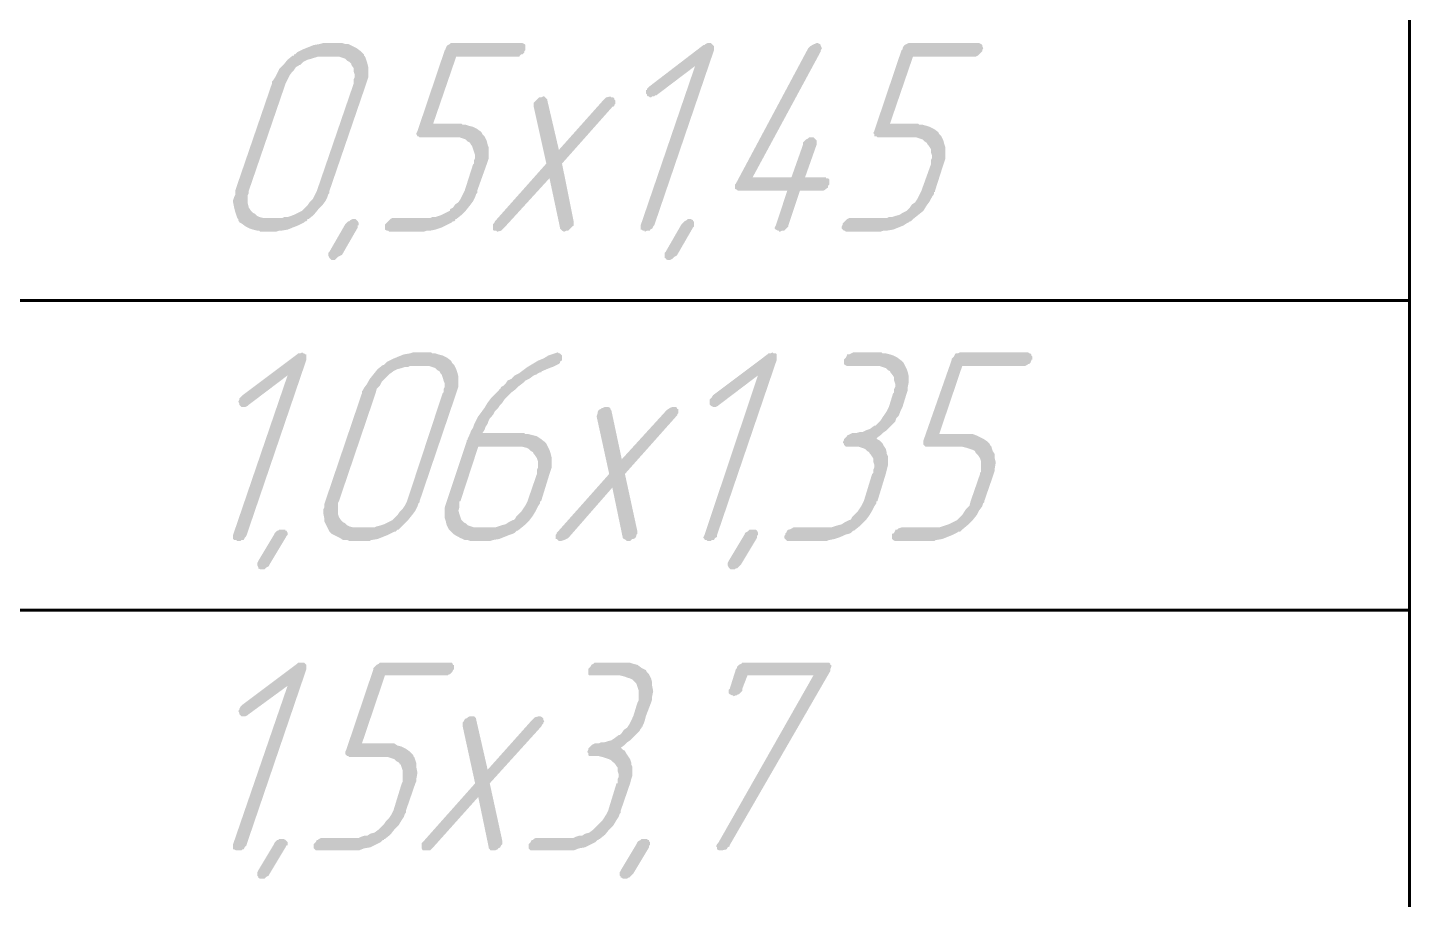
# Model space of a CAD drawing. Extents: x 346 to 4955, y 45 to 639.
# Drawn here: x 1548.9 to 1582.28, y 157.03 to 178.07 of the extents above; entities that cross this region are included whole.
import ezdxf

# ---------------------------------------------------------------- set-up
doc = ezdxf.new("R2010")
doc.units = 0
doc.header["$MEASUREMENT"] = 0
doc.layers.add('PDF _Геометрия', color=7, linetype='CONTINUOUS')
doc.layers.add('PDF _Сплошная заливка', color=7, linetype='CONTINUOUS')

msp = doc.modelspace()

# ---------------------------------------------------------------- hatches: boundary and pattern name
at = {"layer": 'PDF _Сплошная заливка', "transparency": 33554559}
h = msp.add_hatch(color=256, dxfattribs=at)
h.paths.add_polyline_path([(1556.32, 177.37), (1555.965, 177.37), (1555.915, 177.37), (1555.839, 177.345), (1555.763, 177.32), (1555.661, 177.294), (1555.56, 177.244), (1555.484, 177.168), (1555.459, 177.168), (1555.434, 177.142), (1555.383, 177.117), (1555.332, 177.041), (1555.282, 176.991), (1555.231, 176.915), (1555.181, 176.813), (1555.13, 176.712), (1554.244, 174.13), (1554.244, 174.105), (1554.244, 174.079), (1554.219, 174.029), (1554.219, 173.953), (1554.219, 173.902), (1554.219, 173.826), (1554.244, 173.725), (1554.295, 173.649), (1554.295, 173.649), (1554.32, 173.624), (1554.345, 173.598), (1554.396, 173.573), (1554.447, 173.522), (1554.497, 173.497), (1554.599, 173.472), (1554.674, 173.472), (1555.054, 173.472), (1555.105, 173.497), (1555.181, 173.497), (1555.257, 173.522), (1555.332, 173.548), (1555.434, 173.598), (1555.535, 173.649), (1555.535, 173.649), (1555.56, 173.674), (1555.611, 173.725), (1555.661, 173.775), (1555.712, 173.851), (1555.788, 173.927), (1555.839, 174.029), (1555.889, 174.13), (1556.775, 176.712), (1556.775, 176.737), (1556.775, 176.763), (1556.775, 176.813), (1556.8, 176.864), (1556.8, 176.94), (1556.775, 177.016), (1556.775, 177.092), (1556.724, 177.168), (1556.724, 177.193), (1556.699, 177.218), (1556.674, 177.244), (1556.623, 177.269), (1556.573, 177.32), (1556.497, 177.345), (1556.421, 177.37)], flags=0)
h.paths.add_polyline_path([(1556.497, 177.699), (1556.573, 177.674), (1556.648, 177.674), (1556.75, 177.623), (1556.851, 177.573), (1556.952, 177.497), (1556.977, 177.472), (1557.028, 177.421), (1557.028, 177.396), (1557.053, 177.37), (1557.079, 177.294), (1557.104, 177.218), (1557.129, 177.117), (1557.129, 176.991), (1557.129, 176.864), (1557.104, 176.788), (1557.079, 176.712), (1556.193, 174.13), (1556.193, 174.105), (1556.193, 174.105), (1556.193, 174.079), (1556.168, 174.054), (1556.142, 173.978), (1556.092, 173.877), (1556.016, 173.775), (1555.915, 173.674), (1555.813, 173.548), (1555.687, 173.446), (1555.661, 173.446), (1555.661, 173.421), (1555.636, 173.396), (1555.611, 173.396), (1555.586, 173.37), (1555.535, 173.345), (1555.434, 173.294), (1555.307, 173.244), (1555.181, 173.193), (1555.029, 173.168), (1554.978, 173.168), (1554.902, 173.143), (1554.523, 173.143), (1554.497, 173.168), (1554.447, 173.168), (1554.345, 173.193), (1554.27, 173.218), (1554.168, 173.269), (1554.067, 173.345), (1554.017, 173.37), (1553.991, 173.421), (1553.991, 173.446), (1553.991, 173.446), (1553.966, 173.472), (1553.941, 173.548), (1553.915, 173.624), (1553.89, 173.725), (1553.865, 173.851), (1553.865, 173.902), (1553.89, 173.978), (1553.915, 174.029), (1553.915, 174.13), (1554.801, 176.712), (1554.801, 176.737), (1554.801, 176.737), (1554.801, 176.763), (1554.826, 176.788), (1554.877, 176.864), (1554.928, 176.965), (1554.978, 177.067), (1555.079, 177.168), (1555.181, 177.294), (1555.307, 177.396), (1555.332, 177.396), (1555.332, 177.421), (1555.358, 177.421), (1555.383, 177.446), (1555.408, 177.472), (1555.459, 177.497), (1555.56, 177.548), (1555.687, 177.598), (1555.813, 177.649), (1555.965, 177.674), (1556.041, 177.699), (1556.471, 177.699)], flags=0)
for points in [[(1560.85, 177.699), (1560.9, 177.674), (1560.925, 177.649), (1560.925, 177.649), (1560.925, 177.623), (1560.925, 177.573), (1560.925, 177.522), (1560.925, 177.522), (1560.9, 177.497), (1560.9, 177.472), (1560.85, 177.421), (1560.824, 177.421), (1560.799, 177.396), (1560.774, 177.37), (1560.723, 177.37), (1559.255, 177.37), (1558.698, 175.75), (1559.382, 175.75), (1559.407, 175.725), (1559.483, 175.725), (1559.559, 175.699), (1559.66, 175.674), (1559.761, 175.623), (1559.863, 175.548), (1559.888, 175.497), (1559.938, 175.446), (1559.938, 175.446), (1559.964, 175.396), (1559.989, 175.345), (1560.014, 175.244), (1560.04, 175.168), (1560.04, 175.041), (1560.04, 174.915), (1560.014, 174.839), (1559.989, 174.763), (1559.761, 174.13), (1559.761, 174.105), (1559.761, 174.105), (1559.761, 174.079), (1559.736, 174.054), (1559.711, 173.978), (1559.66, 173.877), (1559.584, 173.775), (1559.483, 173.649), (1559.382, 173.548), (1559.255, 173.446), (1559.23, 173.446), (1559.23, 173.421), (1559.205, 173.396), (1559.179, 173.396), (1559.154, 173.37), (1559.103, 173.345), (1559.002, 173.294), (1558.901, 173.244), (1558.749, 173.193), (1558.623, 173.168), (1558.547, 173.168), (1558.471, 173.143), (1557.635, 173.143), (1557.61, 173.168), (1557.585, 173.168), (1557.534, 173.193), (1557.534, 173.193), (1557.534, 173.218), (1557.534, 173.269), (1557.534, 173.32), (1557.534, 173.32), (1557.56, 173.345), (1557.585, 173.37), (1557.61, 173.396), (1557.635, 173.421), (1557.661, 173.446), (1557.711, 173.472), (1557.762, 173.472), (1558.623, 173.472), (1558.673, 173.497), (1558.749, 173.497), (1558.825, 173.522), (1558.901, 173.548), (1559.002, 173.598), (1559.103, 173.649), (1559.103, 173.674), (1559.129, 173.699), (1559.179, 173.725), (1559.23, 173.801), (1559.306, 173.851), (1559.356, 173.927), (1559.407, 174.029), (1559.458, 174.13), (1559.66, 174.763), (1559.685, 174.788), (1559.685, 174.813), (1559.685, 174.864), (1559.711, 174.915), (1559.711, 174.991), (1559.685, 175.067), (1559.66, 175.142), (1559.635, 175.218), (1559.635, 175.218), (1559.61, 175.244), (1559.584, 175.294), (1559.534, 175.32), (1559.483, 175.37), (1559.407, 175.396), (1559.331, 175.421), (1559.23, 175.421), (1558.395, 175.421), (1558.369, 175.421), (1558.344, 175.446), (1558.319, 175.446), (1558.294, 175.497), (1558.294, 175.522), (1558.319, 175.573), (1558.977, 177.522), (1558.977, 177.522), (1559.002, 177.548), (1559.002, 177.573), (1559.027, 177.623), (1559.053, 177.649), (1559.103, 177.674), (1559.129, 177.699), (1559.205, 177.699), (1560.824, 177.699)], [(1565.405, 177.699), (1565.43, 177.674), (1565.456, 177.649), (1565.456, 177.649), (1565.481, 177.623), (1565.481, 177.573), (1565.481, 177.522), (1564.038, 173.294), (1564.038, 173.294), (1564.013, 173.269), (1563.988, 173.218), (1563.937, 173.193), (1563.937, 173.168), (1563.912, 173.168), (1563.861, 173.168), (1563.811, 173.143), (1563.811, 173.143), (1563.811, 173.168), (1563.76, 173.168), (1563.735, 173.193), (1563.709, 173.193), (1563.709, 173.218), (1563.709, 173.244), (1563.709, 173.294), (1565.025, 177.142), (1564.089, 176.434), (1564.064, 176.434), (1564.038, 176.408), (1563.988, 176.408), (1563.962, 176.383), (1563.937, 176.383), (1563.912, 176.408), (1563.887, 176.408), (1563.861, 176.434), (1563.861, 176.459), (1563.836, 176.484), (1563.836, 176.51), (1563.836, 176.56), (1563.861, 176.56), (1563.861, 176.586), (1563.887, 176.611), (1563.937, 176.661), (1565.228, 177.649), (1565.253, 177.649), (1565.278, 177.674), (1565.329, 177.699), (1565.354, 177.699), (1565.38, 177.699)], [(1567.986, 177.699), (1568.037, 177.674), (1568.062, 177.649), (1568.062, 177.649), (1568.062, 177.623), (1568.088, 177.573), (1568.062, 177.522), (1568.062, 177.497), (1566.417, 174.459), (1567.354, 174.459), (1567.632, 175.244), (1567.632, 175.269), (1567.632, 175.294), (1567.657, 175.32), (1567.708, 175.37), (1567.708, 175.37), (1567.708, 175.37), (1567.759, 175.396), (1567.784, 175.421), (1567.835, 175.421), (1567.86, 175.421), (1567.885, 175.421), (1567.911, 175.396), (1567.936, 175.37), (1567.936, 175.37), (1567.961, 175.345), (1567.961, 175.294), (1567.961, 175.244), (1567.683, 174.459), (1568.189, 174.459), (1568.189, 174.434), (1568.239, 174.434), (1568.265, 174.408), (1568.265, 174.383), (1568.265, 174.358), (1568.265, 174.332), (1568.265, 174.282), (1568.265, 174.282), (1568.239, 174.256), (1568.239, 174.206), (1568.189, 174.18), (1568.189, 174.18), (1568.164, 174.155), (1568.113, 174.13), (1568.062, 174.13), (1567.556, 174.13), (1567.278, 173.294), (1567.278, 173.294), (1567.278, 173.269), (1567.227, 173.218), (1567.202, 173.193), (1567.177, 173.168), (1567.151, 173.168), (1567.126, 173.168), (1567.075, 173.143), (1567.05, 173.143), (1567.05, 173.168), (1567.025, 173.168), (1566.974, 173.193), (1566.974, 173.193), (1566.949, 173.218), (1566.949, 173.244), (1566.974, 173.294), (1567.252, 174.13), (1566.088, 174.13), (1566.063, 174.13), (1566.038, 174.155), (1565.987, 174.18), (1565.987, 174.18), (1565.987, 174.206), (1565.987, 174.231), (1565.987, 174.282), (1566.012, 174.307), (1567.759, 177.573), (1567.759, 177.573), (1567.784, 177.598), (1567.809, 177.623), (1567.86, 177.649), (1567.961, 177.699), (1567.961, 177.699)], [(1571.884, 177.699), (1571.934, 177.674), (1571.96, 177.649), (1571.96, 177.649), (1571.96, 177.623), (1571.985, 177.573), (1571.96, 177.522), (1571.96, 177.522), (1571.96, 177.497), (1571.934, 177.472), (1571.884, 177.421), (1571.884, 177.421), (1571.859, 177.396), (1571.808, 177.37), (1571.757, 177.37), (1570.289, 177.37), (1569.733, 175.75), (1570.416, 175.75), (1570.441, 175.725), (1570.517, 175.725), (1570.618, 175.699), (1570.694, 175.674), (1570.796, 175.623), (1570.897, 175.548), (1570.922, 175.497), (1570.973, 175.446), (1570.973, 175.446), (1570.998, 175.396), (1571.023, 175.345), (1571.049, 175.244), (1571.074, 175.168), (1571.074, 175.041), (1571.074, 174.915), (1571.049, 174.839), (1571.023, 174.763), (1570.821, 174.13), (1570.821, 174.105), (1570.796, 174.105), (1570.796, 174.079), (1570.796, 174.054), (1570.745, 173.978), (1570.694, 173.877), (1570.618, 173.775), (1570.542, 173.649), (1570.416, 173.548), (1570.289, 173.446), (1570.289, 173.446), (1570.264, 173.421), (1570.239, 173.396), (1570.213, 173.396), (1570.188, 173.37), (1570.138, 173.345), (1570.062, 173.294), (1569.935, 173.244), (1569.809, 173.193), (1569.657, 173.168), (1569.581, 173.168), (1569.505, 173.143), (1568.67, 173.143), (1568.644, 173.168), (1568.619, 173.168), (1568.594, 173.193), (1568.594, 173.193), (1568.568, 173.218), (1568.568, 173.269), (1568.594, 173.32), (1568.594, 173.32), (1568.594, 173.345), (1568.619, 173.37), (1568.644, 173.396), (1568.67, 173.421), (1568.695, 173.446), (1568.746, 173.472), (1568.796, 173.472), (1569.657, 173.472), (1569.707, 173.497), (1569.783, 173.497), (1569.859, 173.522), (1569.96, 173.548), (1570.036, 173.598), (1570.138, 173.649), (1570.163, 173.674), (1570.188, 173.699), (1570.213, 173.725), (1570.264, 173.801), (1570.34, 173.851), (1570.391, 173.927), (1570.441, 174.029), (1570.492, 174.13), (1570.72, 174.763), (1570.72, 174.788), (1570.72, 174.813), (1570.72, 174.864), (1570.745, 174.915), (1570.745, 174.991), (1570.72, 175.067), (1570.72, 175.142), (1570.669, 175.218), (1570.669, 175.218), (1570.644, 175.244), (1570.618, 175.294), (1570.568, 175.32), (1570.517, 175.37), (1570.441, 175.396), (1570.365, 175.421), (1570.264, 175.421), (1569.429, 175.421), (1569.429, 175.421), (1569.404, 175.446), (1569.353, 175.446), (1569.353, 175.497), (1569.328, 175.522), (1569.353, 175.573), (1570.011, 177.522), (1570.011, 177.522), (1570.036, 177.548), (1570.036, 177.573), (1570.062, 177.623), (1570.087, 177.649), (1570.138, 177.674), (1570.188, 177.699), (1570.239, 177.699)], [(1563.001, 176.383), (1563.051, 176.383), (1563.077, 176.358), (1563.077, 176.332), (1563.102, 176.307), (1563.102, 176.282), (1563.102, 176.231), (1563.102, 176.231), (1563.077, 176.206), (1563.077, 176.18), (1563.026, 176.155), (1561.811, 174.788), (1562.09, 173.396), (1562.09, 173.37), (1562.09, 173.37), (1562.09, 173.345), (1562.09, 173.294), (1562.09, 173.294), (1562.064, 173.269), (1562.039, 173.244), (1561.988, 173.193), (1561.988, 173.193), (1561.963, 173.168), (1561.913, 173.168), (1561.862, 173.143), (1561.862, 173.143), (1561.811, 173.168), (1561.786, 173.193), (1561.761, 173.218), (1561.761, 173.244), (1561.508, 174.434), (1560.419, 173.244), (1560.343, 173.168), (1560.242, 173.143), (1560.242, 173.143), (1560.217, 173.168), (1560.166, 173.168), (1560.141, 173.193), (1560.141, 173.193), (1560.141, 173.218), (1560.141, 173.269), (1560.141, 173.294), (1560.141, 173.32), (1560.141, 173.32), (1560.166, 173.345), (1560.192, 173.396), (1561.432, 174.788), (1561.128, 176.155), (1561.128, 176.231), (1561.128, 176.256), (1561.153, 176.282), (1561.179, 176.307), (1561.229, 176.358), (1561.229, 176.358), (1561.255, 176.383), (1561.305, 176.383), (1561.356, 176.408), (1561.381, 176.408), (1561.406, 176.383), (1561.432, 176.358), (1561.457, 176.332), (1561.457, 176.307), (1561.735, 175.117), (1562.798, 176.307), (1562.874, 176.383), (1562.975, 176.408), (1562.975, 176.408)], [(1556.826, 173.446), (1556.851, 173.421), (1556.876, 173.396), (1556.876, 173.396), (1556.902, 173.345), (1556.902, 173.32), (1556.902, 173.294), (1556.876, 173.294), (1556.876, 173.269), (1556.876, 173.244), (1556.497, 172.586), (1556.446, 172.56), (1556.395, 172.535), (1556.37, 172.51), (1556.37, 172.51), (1556.345, 172.484), (1556.32, 172.459), (1556.294, 172.459), (1556.294, 172.459), (1556.244, 172.459), (1556.218, 172.484), (1556.193, 172.51), (1556.193, 172.51), (1556.168, 172.56), (1556.168, 172.586), (1556.168, 172.611), (1556.168, 172.636), (1556.193, 172.662), (1556.573, 173.32), (1556.598, 173.345), (1556.623, 173.37), (1556.648, 173.396), (1556.674, 173.396), (1556.699, 173.421), (1556.75, 173.446), (1556.775, 173.446), (1556.775, 173.446)], [(1564.924, 173.446), (1564.975, 173.421), (1564.975, 173.396), (1565, 173.396), (1565, 173.345), (1565, 173.32), (1565, 173.294), (1565, 173.294), (1565, 173.269), (1564.975, 173.244), (1564.595, 172.586), (1564.57, 172.56), (1564.519, 172.535), (1564.494, 172.51), (1564.494, 172.51), (1564.469, 172.484), (1564.418, 172.459), (1564.418, 172.459), (1564.393, 172.459), (1564.367, 172.459), (1564.317, 172.484), (1564.317, 172.51), (1564.291, 172.51), (1564.291, 172.56), (1564.291, 172.586), (1564.291, 172.611), (1564.291, 172.636), (1564.317, 172.662), (1564.696, 173.32), (1564.722, 173.345), (1564.747, 173.37), (1564.772, 173.396), (1564.772, 173.396), (1564.823, 173.421), (1564.848, 173.446), (1564.874, 173.446), (1564.874, 173.446)], [(1555.56, 170.206), (1555.586, 170.206), (1555.611, 170.181), (1555.636, 170.181), (1555.636, 170.155), (1555.636, 170.105), (1555.636, 170.054), (1554.194, 165.826), (1554.194, 165.826), (1554.168, 165.776), (1554.143, 165.75), (1554.118, 165.7), (1554.092, 165.7), (1554.067, 165.7), (1554.042, 165.674), (1553.991, 165.674), (1553.966, 165.674), (1553.966, 165.674), (1553.941, 165.7), (1553.89, 165.7), (1553.865, 165.725), (1553.865, 165.75), (1553.865, 165.776), (1553.865, 165.826), (1555.181, 169.674), (1554.244, 168.965), (1554.244, 168.965), (1554.219, 168.94), (1554.168, 168.915), (1554.118, 168.915), (1554.092, 168.915), (1554.067, 168.915), (1554.042, 168.94), (1554.017, 168.965), (1554.017, 168.965), (1554.017, 168.991), (1553.991, 169.041), (1554.017, 169.092), (1554.017, 169.092), (1554.017, 169.117), (1554.042, 169.143), (1554.092, 169.193), (1555.408, 170.181), (1555.408, 170.181), (1555.434, 170.206), (1555.484, 170.206), (1555.535, 170.231), (1555.535, 170.231)], [(1566.923, 170.206), (1566.974, 170.206), (1566.999, 170.181), (1566.999, 170.181), (1566.999, 170.155), (1566.999, 170.105), (1566.999, 170.054), (1565.557, 165.826), (1565.557, 165.826), (1565.557, 165.776), (1565.506, 165.75), (1565.481, 165.7), (1565.456, 165.7), (1565.43, 165.7), (1565.405, 165.674), (1565.354, 165.674), (1565.354, 165.674), (1565.329, 165.674), (1565.304, 165.7), (1565.253, 165.7), (1565.253, 165.725), (1565.228, 165.75), (1565.228, 165.776), (1565.253, 165.826), (1566.544, 169.674), (1565.608, 168.965), (1565.608, 168.965), (1565.582, 168.94), (1565.532, 168.915), (1565.481, 168.915), (1565.481, 168.915), (1565.456, 168.915), (1565.405, 168.94), (1565.38, 168.965), (1565.38, 168.965), (1565.38, 168.991), (1565.38, 169.041), (1565.38, 169.092), (1565.38, 169.092), (1565.405, 169.117), (1565.43, 169.143), (1565.456, 169.193), (1566.772, 170.181), (1566.772, 170.181), (1566.797, 170.206), (1566.848, 170.206), (1566.898, 170.231), (1566.898, 170.231)], [(1569.555, 170.206), (1569.631, 170.206), (1569.733, 170.181), (1569.809, 170.155), (1569.91, 170.105), (1570.011, 170.029), (1570.062, 169.978), (1570.087, 169.927), (1570.087, 169.927), (1570.112, 169.877), (1570.138, 169.826), (1570.163, 169.75), (1570.188, 169.649), (1570.188, 169.522), (1570.163, 169.396), (1570.163, 169.32), (1570.138, 169.244), (1570.036, 168.915), (1569.986, 168.814), (1569.96, 168.738), (1569.935, 168.687), (1569.935, 168.687), (1569.91, 168.662), (1569.91, 168.662), (1569.885, 168.636), (1569.859, 168.56), (1569.783, 168.485), (1569.783, 168.485), (1569.758, 168.459), (1569.733, 168.434), (1569.682, 168.383), (1569.631, 168.333), (1569.555, 168.282), (1569.505, 168.231), (1569.404, 168.155), (1569.404, 168.155), (1569.429, 168.13), (1569.48, 168.105), (1569.505, 168.079), (1569.555, 168.029), (1569.581, 167.978), (1569.631, 167.902), (1569.657, 167.801), (1569.657, 167.801), (1569.657, 167.776), (1569.682, 167.725), (1569.682, 167.649), (1569.682, 167.573), (1569.682, 167.497), (1569.657, 167.396), (1569.631, 167.295), (1569.429, 166.636), (1569.429, 166.636), (1569.404, 166.636), (1569.404, 166.611), (1569.404, 166.586), (1569.353, 166.51), (1569.302, 166.409), (1569.226, 166.282), (1569.151, 166.181), (1569.024, 166.054), (1568.898, 165.953), (1568.898, 165.953), (1568.872, 165.928), (1568.847, 165.928), (1568.822, 165.902), (1568.796, 165.877), (1568.746, 165.852), (1568.644, 165.826), (1568.543, 165.776), (1568.391, 165.725), (1568.265, 165.7), (1568.189, 165.674), (1568.113, 165.674), (1567.278, 165.674), (1567.252, 165.674), (1567.227, 165.7), (1567.202, 165.725), (1567.202, 165.725), (1567.177, 165.75), (1567.177, 165.801), (1567.202, 165.826), (1567.202, 165.852), (1567.202, 165.852), (1567.227, 165.877), (1567.252, 165.928), (1567.278, 165.953), (1567.303, 165.953), (1567.354, 165.978), (1567.404, 166.004), (1568.265, 166.004), (1568.315, 166.004), (1568.391, 166.029), (1568.467, 166.054), (1568.568, 166.08), (1568.644, 166.13), (1568.746, 166.181), (1568.771, 166.181), (1568.796, 166.206), (1568.822, 166.257), (1568.872, 166.307), (1568.948, 166.383), (1568.999, 166.459), (1569.049, 166.535), (1569.1, 166.636), (1569.302, 167.295), (1569.328, 167.32), (1569.328, 167.345), (1569.328, 167.396), (1569.353, 167.447), (1569.353, 167.523), (1569.328, 167.598), (1569.328, 167.674), (1569.277, 167.75), (1569.277, 167.75), (1569.252, 167.776), (1569.226, 167.826), (1569.176, 167.852), (1569.125, 167.902), (1569.049, 167.928), (1568.973, 167.953), (1568.872, 167.953), (1568.695, 167.953), (1568.67, 167.953), (1568.644, 167.978), (1568.619, 168.004), (1568.619, 168.004), (1568.619, 168.029), (1568.594, 168.054), (1568.619, 168.105), (1568.619, 168.105), (1568.619, 168.13), (1568.644, 168.155), (1568.695, 168.206), (1568.695, 168.231), (1568.72, 168.231), (1568.771, 168.257), (1568.822, 168.282), (1568.872, 168.282), (1568.923, 168.282), (1568.999, 168.307), (1569.075, 168.307), (1569.176, 168.358), (1569.252, 168.383), (1569.353, 168.459), (1569.378, 168.459), (1569.404, 168.485), (1569.454, 168.535), (1569.505, 168.586), (1569.555, 168.662), (1569.606, 168.738), (1569.657, 168.814), (1569.707, 168.915), (1569.809, 169.244), (1569.834, 169.269), (1569.834, 169.295), (1569.834, 169.345), (1569.859, 169.396), (1569.859, 169.472), (1569.834, 169.548), (1569.834, 169.624), (1569.783, 169.7), (1569.783, 169.7), (1569.758, 169.725), (1569.733, 169.776), (1569.682, 169.801), (1569.631, 169.852), (1569.555, 169.877), (1569.48, 169.902), (1569.378, 169.902), (1568.72, 169.902), (1568.695, 169.902), (1568.644, 169.927), (1568.619, 169.953), (1568.619, 169.953), (1568.619, 169.978), (1568.619, 170.003), (1568.619, 170.054), (1568.619, 170.054), (1568.644, 170.079), (1568.67, 170.105), (1568.695, 170.155), (1568.695, 170.181), (1568.746, 170.181), (1568.796, 170.206), (1568.847, 170.231), (1569.53, 170.231)], [(1573.099, 170.206), (1573.124, 170.206), (1573.149, 170.181), (1573.149, 170.155), (1573.175, 170.13), (1573.175, 170.105), (1573.175, 170.054), (1573.149, 170.054), (1573.149, 170.029), (1573.124, 169.978), (1573.099, 169.953), (1573.073, 169.953), (1573.048, 169.927), (1572.997, 169.902), (1572.947, 169.902), (1571.479, 169.902), (1570.922, 168.257), (1571.631, 168.257), (1571.656, 168.257), (1571.732, 168.257), (1571.808, 168.231), (1571.909, 168.181), (1572.01, 168.13), (1572.086, 168.079), (1572.137, 168.029), (1572.162, 167.978), (1572.188, 167.953), (1572.188, 167.928), (1572.213, 167.852), (1572.263, 167.776), (1572.263, 167.674), (1572.289, 167.573), (1572.263, 167.421), (1572.263, 167.371), (1572.238, 167.295), (1572.01, 166.636), (1572.01, 166.636), (1572.01, 166.636), (1572.01, 166.611), (1571.985, 166.586), (1571.96, 166.51), (1571.884, 166.409), (1571.833, 166.307), (1571.732, 166.181), (1571.631, 166.08), (1571.479, 165.953), (1571.479, 165.953), (1571.479, 165.953), (1571.454, 165.928), (1571.428, 165.902), (1571.378, 165.902), (1571.352, 165.877), (1571.251, 165.826), (1571.125, 165.776), (1570.998, 165.725), (1570.846, 165.7), (1570.796, 165.674), (1570.72, 165.674), (1569.885, 165.674), (1569.859, 165.674), (1569.809, 165.7), (1569.783, 165.725), (1569.783, 165.725), (1569.783, 165.75), (1569.783, 165.801), (1569.783, 165.826), (1569.783, 165.852), (1569.809, 165.852), (1569.834, 165.877), (1569.859, 165.928), (1569.859, 165.953), (1569.91, 165.953), (1569.935, 165.978), (1570.011, 166.004), (1570.872, 166.004), (1570.922, 166.004), (1570.998, 166.029), (1571.074, 166.054), (1571.15, 166.08), (1571.251, 166.13), (1571.352, 166.181), (1571.352, 166.181), (1571.378, 166.206), (1571.428, 166.257), (1571.479, 166.307), (1571.529, 166.383), (1571.58, 166.459), (1571.656, 166.535), (1571.681, 166.636), (1571.909, 167.295), (1571.909, 167.32), (1571.934, 167.345), (1571.934, 167.396), (1571.934, 167.447), (1571.934, 167.523), (1571.934, 167.598), (1571.909, 167.674), (1571.859, 167.75), (1571.859, 167.75), (1571.833, 167.776), (1571.808, 167.801), (1571.783, 167.852), (1571.732, 167.877), (1571.656, 167.902), (1571.58, 167.928), (1571.479, 167.953), (1570.644, 167.953), (1570.618, 167.953), (1570.593, 167.953), (1570.568, 167.978), (1570.542, 168.004), (1570.542, 168.054), (1570.542, 168.105), (1571.226, 170.054), (1571.226, 170.054), (1571.226, 170.079), (1571.251, 170.105), (1571.276, 170.13), (1571.302, 170.181), (1571.327, 170.206), (1571.378, 170.206), (1571.428, 170.231), (1573.073, 170.231)], [(1564.545, 168.915), (1564.57, 168.915), (1564.595, 168.864), (1564.621, 168.864), (1564.621, 168.839), (1564.621, 168.814), (1564.621, 168.763), (1564.621, 168.763), (1564.595, 168.738), (1564.595, 168.712), (1564.57, 168.687), (1563.33, 167.295), (1563.633, 165.902), (1563.633, 165.902), (1563.633, 165.877), (1563.633, 165.852), (1563.608, 165.826), (1563.608, 165.826), (1563.608, 165.801), (1563.583, 165.75), (1563.532, 165.725), (1563.507, 165.725), (1563.482, 165.7), (1563.456, 165.674), (1563.406, 165.674), (1563.38, 165.674), (1563.355, 165.7), (1563.304, 165.725), (1563.304, 165.725), (1563.279, 165.75), (1563.026, 166.966), (1561.963, 165.75), (1561.862, 165.7), (1561.786, 165.674), (1561.761, 165.674), (1561.735, 165.674), (1561.71, 165.7), (1561.685, 165.725), (1561.659, 165.725), (1561.659, 165.75), (1561.659, 165.776), (1561.659, 165.826), (1561.659, 165.826), (1561.685, 165.852), (1561.685, 165.877), (1561.71, 165.902), (1562.95, 167.295), (1562.646, 168.687), (1562.672, 168.763), (1562.672, 168.788), (1562.672, 168.788), (1562.697, 168.839), (1562.748, 168.864), (1562.773, 168.89), (1562.798, 168.89), (1562.849, 168.915), (1562.9, 168.915), (1562.9, 168.915), (1562.925, 168.915), (1562.975, 168.89), (1562.975, 168.864), (1563.001, 168.839), (1563.254, 167.649), (1564.342, 168.839), (1564.418, 168.89), (1564.494, 168.915), (1564.519, 168.915)], [(1555.079, 165.953), (1555.13, 165.953), (1555.13, 165.928), (1555.155, 165.928), (1555.181, 165.877), (1555.181, 165.852), (1555.181, 165.826), (1555.155, 165.801), (1555.155, 165.801), (1555.13, 165.75), (1554.75, 165.118), (1554.725, 165.067), (1554.674, 165.042), (1554.649, 165.016), (1554.649, 165.016), (1554.624, 164.991), (1554.599, 164.991), (1554.573, 164.991), (1554.573, 164.991), (1554.523, 164.991), (1554.472, 165.016), (1554.472, 165.042), (1554.472, 165.042), (1554.447, 165.092), (1554.447, 165.118), (1554.447, 165.143), (1554.447, 165.143), (1554.472, 165.193), (1554.852, 165.826), (1554.877, 165.877), (1554.902, 165.902), (1554.928, 165.928), (1554.953, 165.928), (1554.978, 165.953), (1555.004, 165.953), (1555.029, 165.953), (1555.054, 165.953)], [(1566.468, 165.953), (1566.493, 165.953), (1566.519, 165.928), (1566.519, 165.928), (1566.544, 165.877), (1566.544, 165.852), (1566.544, 165.826), (1566.519, 165.801), (1566.519, 165.801), (1566.519, 165.75), (1566.139, 165.118), (1566.088, 165.067), (1566.063, 165.042), (1566.038, 165.016), (1566.012, 165.016), (1565.987, 164.991), (1565.962, 164.991), (1565.936, 164.991), (1565.936, 164.991), (1565.886, 164.991), (1565.861, 165.016), (1565.835, 165.042), (1565.835, 165.042), (1565.81, 165.092), (1565.81, 165.118), (1565.81, 165.143), (1565.81, 165.143), (1565.835, 165.193), (1566.215, 165.826), (1566.24, 165.877), (1566.291, 165.902), (1566.316, 165.928), (1566.316, 165.928), (1566.341, 165.953), (1566.392, 165.953), (1566.417, 165.953), (1566.417, 165.953)], [(1555.56, 162.738), (1555.586, 162.738), (1555.611, 162.712), (1555.636, 162.687), (1555.636, 162.662), (1555.636, 162.637), (1555.636, 162.586), (1554.194, 158.358), (1554.194, 158.333), (1554.168, 158.308), (1554.143, 158.282), (1554.118, 158.232), (1554.092, 158.232), (1554.067, 158.206), (1554.042, 158.206), (1553.991, 158.206), (1553.966, 158.206), (1553.966, 158.206), (1553.941, 158.206), (1553.89, 158.232), (1553.865, 158.232), (1553.865, 158.257), (1553.865, 158.308), (1553.865, 158.358), (1555.181, 162.181), (1554.244, 161.497), (1554.244, 161.497), (1554.219, 161.472), (1554.168, 161.447), (1554.118, 161.447), (1554.092, 161.447), (1554.067, 161.447), (1554.042, 161.472), (1554.017, 161.497), (1554.017, 161.497), (1554.017, 161.523), (1553.991, 161.573), (1554.017, 161.599), (1554.017, 161.624), (1554.017, 161.624), (1554.042, 161.675), (1554.092, 161.725), (1555.408, 162.712), (1555.408, 162.712), (1555.434, 162.738), (1555.484, 162.738), (1555.535, 162.738), (1555.535, 162.738)], [(1559.129, 162.738), (1559.154, 162.738), (1559.179, 162.687), (1559.205, 162.687), (1559.205, 162.662), (1559.205, 162.611), (1559.205, 162.586), (1559.205, 162.586), (1559.179, 162.561), (1559.154, 162.51), (1559.129, 162.485), (1559.103, 162.459), (1559.078, 162.459), (1559.053, 162.434), (1559.002, 162.434), (1557.534, 162.434), (1556.977, 160.789), (1557.661, 160.789), (1557.686, 160.789), (1557.762, 160.789), (1557.838, 160.738), (1557.939, 160.713), (1558.04, 160.662), (1558.142, 160.586), (1558.167, 160.561), (1558.218, 160.51), (1558.218, 160.485), (1558.243, 160.459), (1558.268, 160.383), (1558.294, 160.308), (1558.294, 160.206), (1558.319, 160.08), (1558.294, 159.953), (1558.294, 159.877), (1558.268, 159.827), (1558.04, 159.168), (1558.04, 159.168), (1558.04, 159.143), (1558.04, 159.118), (1558.015, 159.092), (1557.99, 159.016), (1557.939, 158.941), (1557.863, 158.814), (1557.762, 158.713), (1557.661, 158.586), (1557.534, 158.485), (1557.509, 158.485), (1557.509, 158.46), (1557.484, 158.46), (1557.458, 158.434), (1557.433, 158.409), (1557.382, 158.384), (1557.281, 158.333), (1557.18, 158.282), (1557.028, 158.257), (1556.902, 158.206), (1556.826, 158.206), (1556.75, 158.206), (1555.915, 158.206), (1555.889, 158.206), (1555.864, 158.206), (1555.813, 158.257), (1555.813, 158.257), (1555.813, 158.282), (1555.813, 158.308), (1555.813, 158.358), (1555.813, 158.358), (1555.839, 158.384), (1555.864, 158.409), (1555.889, 158.46), (1555.915, 158.46), (1555.94, 158.485), (1555.991, 158.51), (1556.041, 158.51), (1556.902, 158.51), (1556.952, 158.535), (1557.028, 158.561), (1557.104, 158.561), (1557.18, 158.611), (1557.281, 158.637), (1557.382, 158.713), (1557.382, 158.713), (1557.408, 158.738), (1557.458, 158.789), (1557.509, 158.839), (1557.56, 158.915), (1557.635, 158.991), (1557.686, 159.067), (1557.737, 159.168), (1557.939, 159.827), (1557.939, 159.827), (1557.964, 159.877), (1557.964, 159.928), (1557.964, 159.978), (1557.964, 160.054), (1557.964, 160.13), (1557.939, 160.206), (1557.914, 160.282), (1557.889, 160.282), (1557.889, 160.308), (1557.863, 160.333), (1557.813, 160.358), (1557.762, 160.409), (1557.686, 160.434), (1557.61, 160.459), (1557.509, 160.459), (1556.674, 160.459), (1556.648, 160.485), (1556.623, 160.485), (1556.598, 160.51), (1556.573, 160.535), (1556.573, 160.586), (1556.598, 160.637), (1557.256, 162.586), (1557.256, 162.586), (1557.256, 162.611), (1557.281, 162.637), (1557.307, 162.662), (1557.332, 162.687), (1557.382, 162.712), (1557.408, 162.738), (1557.484, 162.738), (1559.103, 162.738)], [(1563.38, 162.738), (1563.456, 162.738), (1563.532, 162.712), (1563.633, 162.687), (1563.735, 162.611), (1563.836, 162.561), (1563.861, 162.51), (1563.912, 162.459), (1563.912, 162.459), (1563.937, 162.409), (1563.962, 162.358), (1563.988, 162.257), (1563.988, 162.181), (1564.013, 162.054), (1563.988, 161.928), (1563.988, 161.852), (1563.962, 161.776), (1563.836, 161.447), (1563.811, 161.345), (1563.785, 161.269), (1563.76, 161.219), (1563.76, 161.194), (1563.735, 161.194), (1563.735, 161.168), (1563.709, 161.143), (1563.684, 161.092), (1563.608, 161.016), (1563.608, 161.016), (1563.583, 160.991), (1563.558, 160.966), (1563.507, 160.915), (1563.456, 160.864), (1563.38, 160.814), (1563.304, 160.738), (1563.229, 160.687), (1563.229, 160.687), (1563.254, 160.662), (1563.279, 160.637), (1563.33, 160.611), (1563.355, 160.561), (1563.406, 160.485), (1563.456, 160.409), (1563.482, 160.333), (1563.482, 160.308), (1563.482, 160.282), (1563.507, 160.232), (1563.507, 160.181), (1563.507, 160.105), (1563.507, 160.004), (1563.482, 159.928), (1563.456, 159.827), (1563.229, 159.168), (1563.229, 159.168), (1563.229, 159.143), (1563.229, 159.118), (1563.203, 159.092), (1563.178, 159.016), (1563.127, 158.941), (1563.051, 158.814), (1562.95, 158.713), (1562.849, 158.586), (1562.722, 158.485), (1562.697, 158.485), (1562.697, 158.46), (1562.672, 158.46), (1562.646, 158.434), (1562.621, 158.409), (1562.571, 158.384), (1562.469, 158.333), (1562.368, 158.282), (1562.216, 158.257), (1562.09, 158.206), (1562.014, 158.206), (1561.938, 158.206), (1561.103, 158.206), (1561.077, 158.206), (1561.052, 158.206), (1561.001, 158.257), (1561.001, 158.257), (1561.001, 158.282), (1561.001, 158.308), (1561.001, 158.358), (1561.001, 158.358), (1561.027, 158.384), (1561.052, 158.409), (1561.077, 158.46), (1561.103, 158.46), (1561.128, 158.485), (1561.179, 158.51), (1561.229, 158.51), (1562.09, 158.51), (1562.14, 158.535), (1562.216, 158.561), (1562.292, 158.561), (1562.368, 158.611), (1562.469, 158.637), (1562.571, 158.713), (1562.571, 158.713), (1562.596, 158.738), (1562.646, 158.789), (1562.697, 158.839), (1562.773, 158.915), (1562.824, 158.991), (1562.874, 159.067), (1562.925, 159.168), (1563.127, 159.827), (1563.153, 159.827), (1563.153, 159.877), (1563.153, 159.928), (1563.178, 159.978), (1563.178, 160.054), (1563.153, 160.13), (1563.153, 160.206), (1563.102, 160.282), (1563.102, 160.282), (1563.077, 160.308), (1563.051, 160.333), (1563.001, 160.383), (1562.95, 160.409), (1562.874, 160.434), (1562.798, 160.459), (1562.697, 160.485), (1562.52, 160.485), (1562.495, 160.485), (1562.469, 160.485), (1562.444, 160.51), (1562.444, 160.535), (1562.444, 160.561), (1562.419, 160.586), (1562.444, 160.637), (1562.444, 160.637), (1562.444, 160.662), (1562.469, 160.687), (1562.52, 160.738), (1562.52, 160.738), (1562.545, 160.763), (1562.596, 160.789), (1562.646, 160.789), (1562.697, 160.789), (1562.748, 160.814), (1562.824, 160.814), (1562.9, 160.839), (1563.001, 160.864), (1563.077, 160.915), (1563.178, 160.991), (1563.203, 160.991), (1563.229, 161.016), (1563.254, 161.042), (1563.304, 161.118), (1563.38, 161.168), (1563.431, 161.244), (1563.482, 161.345), (1563.532, 161.447), (1563.633, 161.776), (1563.633, 161.776), (1563.659, 161.826), (1563.659, 161.877), (1563.659, 161.928), (1563.659, 162.004), (1563.659, 162.08), (1563.633, 162.156), (1563.608, 162.231), (1563.608, 162.231), (1563.583, 162.257), (1563.558, 162.282), (1563.507, 162.333), (1563.456, 162.358), (1563.38, 162.383), (1563.304, 162.409), (1563.203, 162.434), (1562.545, 162.434), (1562.52, 162.434), (1562.469, 162.434), (1562.444, 162.459), (1562.444, 162.485), (1562.444, 162.51), (1562.444, 162.535), (1562.444, 162.586), (1562.444, 162.586), (1562.469, 162.611), (1562.495, 162.637), (1562.52, 162.687), (1562.52, 162.687), (1562.571, 162.712), (1562.596, 162.738), (1562.672, 162.738), (1563.355, 162.738)], [(1568.239, 162.738), (1568.265, 162.738), (1568.29, 162.712), (1568.29, 162.687), (1568.315, 162.687), (1568.315, 162.637), (1568.29, 162.586), (1568.29, 162.535), (1565.861, 158.333), (1565.861, 158.308), (1565.861, 158.308), (1565.81, 158.282), (1565.785, 158.232), (1565.658, 158.206), (1565.658, 158.206), (1565.633, 158.206), (1565.608, 158.206), (1565.557, 158.232), (1565.557, 158.257), (1565.557, 158.282), (1565.532, 158.308), (1565.557, 158.358), (1565.582, 158.384), (1567.885, 162.434), (1566.291, 162.434), (1566.164, 162.105), (1566.164, 162.08), (1566.164, 162.054), (1566.114, 162.004), (1566.088, 161.978), (1566.063, 161.978), (1566.038, 161.953), (1566.012, 161.953), (1565.962, 161.928), (1565.962, 161.928), (1565.936, 161.953), (1565.911, 161.953), (1565.861, 161.978), (1565.861, 161.978), (1565.835, 162.004), (1565.835, 162.054), (1565.835, 162.08), (1565.861, 162.105), (1566.012, 162.586), (1566.012, 162.586), (1566.038, 162.611), (1566.038, 162.637), (1566.063, 162.662), (1566.088, 162.687), (1566.139, 162.712), (1566.164, 162.738), (1566.24, 162.738), (1568.189, 162.738)], [(1561.28, 161.447), (1561.33, 161.421), (1561.356, 161.396), (1561.356, 161.396), (1561.356, 161.371), (1561.381, 161.32), (1561.356, 161.295), (1561.356, 161.269), (1561.356, 161.269), (1561.33, 161.244), (1561.305, 161.194), (1560.065, 159.827), (1560.369, 158.434), (1560.369, 158.434), (1560.369, 158.409), (1560.369, 158.384), (1560.369, 158.358), (1560.369, 158.358), (1560.343, 158.333), (1560.318, 158.282), (1560.268, 158.257), (1560.268, 158.232), (1560.242, 158.232), (1560.192, 158.206), (1560.141, 158.206), (1560.116, 158.206), (1560.09, 158.206), (1560.065, 158.232), (1560.04, 158.257), (1560.04, 158.282), (1559.787, 159.497), (1558.698, 158.282), (1558.623, 158.206), (1558.521, 158.206), (1558.521, 158.206), (1558.496, 158.206), (1558.445, 158.206), (1558.42, 158.257), (1558.42, 158.257), (1558.42, 158.282), (1558.42, 158.308), (1558.42, 158.358), (1558.42, 158.358), (1558.42, 158.384), (1558.445, 158.409), (1558.471, 158.434), (1559.711, 159.827), (1559.407, 161.219), (1559.407, 161.295), (1559.407, 161.295), (1559.432, 161.32), (1559.458, 161.371), (1559.483, 161.396), (1559.508, 161.396), (1559.534, 161.421), (1559.584, 161.447), (1559.635, 161.447), (1559.66, 161.447), (1559.685, 161.447), (1559.711, 161.421), (1559.736, 161.396), (1559.736, 161.371), (1560.014, 160.156), (1561.077, 161.345), (1561.153, 161.421), (1561.255, 161.447), (1561.255, 161.447)], [(1555.079, 158.485), (1555.13, 158.46), (1555.13, 158.46), (1555.155, 158.434), (1555.181, 158.409), (1555.181, 158.358), (1555.181, 158.333), (1555.155, 158.333), (1555.155, 158.333), (1555.13, 158.282), (1554.75, 157.649), (1554.725, 157.599), (1554.674, 157.573), (1554.649, 157.548), (1554.649, 157.548), (1554.624, 157.523), (1554.599, 157.523), (1554.573, 157.523), (1554.573, 157.523), (1554.523, 157.523), (1554.472, 157.548), (1554.472, 157.548), (1554.472, 157.573), (1554.447, 157.599), (1554.447, 157.649), (1554.447, 157.675), (1554.447, 157.675), (1554.472, 157.725), (1554.852, 158.358), (1554.877, 158.409), (1554.902, 158.434), (1554.928, 158.46), (1554.953, 158.46), (1554.978, 158.485), (1555.004, 158.485), (1555.029, 158.485), (1555.054, 158.485)], [(1563.861, 158.485), (1563.887, 158.46), (1563.912, 158.46), (1563.912, 158.434), (1563.937, 158.409), (1563.937, 158.358), (1563.937, 158.333), (1563.912, 158.333), (1563.912, 158.333), (1563.912, 158.282), (1563.532, 157.649), (1563.482, 157.599), (1563.456, 157.573), (1563.431, 157.548), (1563.406, 157.548), (1563.38, 157.523), (1563.355, 157.523), (1563.33, 157.523), (1563.33, 157.523), (1563.279, 157.523), (1563.254, 157.548), (1563.229, 157.548), (1563.229, 157.573), (1563.203, 157.599), (1563.203, 157.649), (1563.203, 157.675), (1563.203, 157.675), (1563.229, 157.725), (1563.608, 158.358), (1563.633, 158.409), (1563.659, 158.434), (1563.709, 158.46), (1563.709, 158.46), (1563.735, 158.485), (1563.785, 158.485), (1563.811, 158.485), (1563.811, 158.485)]]:
    msp.add_hatch(color=256, dxfattribs=at).paths.add_polyline_path(points)
h = msp.add_hatch(color=256, dxfattribs=at)
h.paths.add_polyline_path([(1558.496, 169.902), (1558.142, 169.902), (1558.091, 169.877), (1558.015, 169.877), (1557.939, 169.852), (1557.838, 169.826), (1557.737, 169.776), (1557.635, 169.7), (1557.635, 169.7), (1557.61, 169.674), (1557.56, 169.624), (1557.509, 169.573), (1557.458, 169.522), (1557.408, 169.421), (1557.332, 169.345), (1557.307, 169.244), (1556.421, 166.636), (1556.421, 166.636), (1556.395, 166.586), (1556.395, 166.535), (1556.395, 166.485), (1556.395, 166.409), (1556.395, 166.333), (1556.421, 166.257), (1556.471, 166.181), (1556.471, 166.181), (1556.497, 166.155), (1556.522, 166.13), (1556.573, 166.105), (1556.623, 166.054), (1556.674, 166.029), (1556.775, 166.004), (1556.851, 166.004), (1557.231, 166.004), (1557.281, 166.004), (1557.332, 166.029), (1557.433, 166.054), (1557.509, 166.08), (1557.61, 166.13), (1557.711, 166.181), (1557.711, 166.181), (1557.737, 166.206), (1557.787, 166.257), (1557.838, 166.307), (1557.889, 166.383), (1557.964, 166.459), (1558.015, 166.535), (1558.066, 166.636), (1558.926, 169.244), (1558.951, 169.269), (1558.951, 169.295), (1558.951, 169.345), (1558.977, 169.396), (1558.977, 169.472), (1558.951, 169.548), (1558.926, 169.624), (1558.901, 169.7), (1558.901, 169.7), (1558.876, 169.725), (1558.85, 169.776), (1558.8, 169.801), (1558.749, 169.852), (1558.673, 169.877), (1558.597, 169.902)], flags=0)
h.paths.add_polyline_path([(1558.673, 170.206), (1558.749, 170.206), (1558.825, 170.181), (1558.926, 170.155), (1559.027, 170.105), (1559.129, 170.029), (1559.154, 169.978), (1559.205, 169.927), (1559.205, 169.927), (1559.23, 169.877), (1559.255, 169.826), (1559.281, 169.75), (1559.306, 169.649), (1559.306, 169.522), (1559.306, 169.396), (1559.281, 169.32), (1559.255, 169.244), (1558.369, 166.636), (1558.369, 166.636), (1558.369, 166.636), (1558.369, 166.611), (1558.344, 166.586), (1558.319, 166.51), (1558.268, 166.409), (1558.192, 166.307), (1558.091, 166.181), (1557.99, 166.08), (1557.863, 165.953), (1557.838, 165.953), (1557.838, 165.953), (1557.813, 165.928), (1557.787, 165.902), (1557.762, 165.902), (1557.711, 165.877), (1557.61, 165.826), (1557.484, 165.776), (1557.357, 165.725), (1557.205, 165.7), (1557.155, 165.674), (1557.079, 165.674), (1556.699, 165.674), (1556.674, 165.674), (1556.623, 165.7), (1556.522, 165.7), (1556.446, 165.75), (1556.345, 165.801), (1556.244, 165.852), (1556.193, 165.902), (1556.168, 165.953), (1556.168, 165.953), (1556.168, 165.953), (1556.142, 166.004), (1556.117, 166.054), (1556.066, 166.155), (1556.066, 166.231), (1556.041, 166.358), (1556.041, 166.434), (1556.066, 166.485), (1556.066, 166.561), (1556.092, 166.636), (1556.977, 169.244), (1556.977, 169.244), (1556.977, 169.269), (1556.977, 169.295), (1557.003, 169.32), (1557.028, 169.371), (1557.104, 169.472), (1557.155, 169.573), (1557.256, 169.7), (1557.357, 169.826), (1557.484, 169.927), (1557.509, 169.927), (1557.509, 169.927), (1557.534, 169.953), (1557.56, 169.978), (1557.585, 170.003), (1557.635, 170.029), (1557.737, 170.079), (1557.863, 170.13), (1557.99, 170.181), (1558.142, 170.206), (1558.218, 170.231), (1558.648, 170.231)], flags=0)
h = msp.add_hatch(color=256, dxfattribs=at)
h.paths.add_polyline_path([(1560.748, 167.953), (1559.787, 167.953), (1559.356, 166.636), (1559.331, 166.636), (1559.331, 166.586), (1559.331, 166.535), (1559.331, 166.485), (1559.306, 166.409), (1559.331, 166.333), (1559.356, 166.257), (1559.382, 166.181), (1559.382, 166.181), (1559.407, 166.155), (1559.432, 166.13), (1559.483, 166.105), (1559.534, 166.054), (1559.61, 166.029), (1559.685, 166.004), (1559.761, 166.004), (1560.141, 166.004), (1560.192, 166.004), (1560.268, 166.029), (1560.343, 166.054), (1560.445, 166.08), (1560.521, 166.13), (1560.622, 166.181), (1560.647, 166.181), (1560.672, 166.206), (1560.698, 166.257), (1560.748, 166.307), (1560.824, 166.383), (1560.875, 166.459), (1560.925, 166.535), (1560.976, 166.636), (1561.204, 167.295), (1561.204, 167.32), (1561.204, 167.345), (1561.204, 167.396), (1561.229, 167.447), (1561.229, 167.523), (1561.229, 167.598), (1561.204, 167.674), (1561.153, 167.75), (1561.153, 167.75), (1561.128, 167.776), (1561.103, 167.826), (1561.052, 167.852), (1561.001, 167.902), (1560.951, 167.928), (1560.85, 167.953)], flags=0)
h.paths.add_polyline_path([(1561.735, 170.206), (1561.761, 170.206), (1561.811, 170.155), (1561.811, 170.155), (1561.811, 170.13), (1561.811, 170.079), (1561.811, 170.054), (1561.811, 170.029), (1561.786, 170.029), (1561.761, 170.003), (1561.761, 169.978), (1561.735, 169.953), (1561.735, 169.953), (1561.685, 169.927), (1561.634, 169.902), (1561.584, 169.877), (1561.508, 169.852), (1561.33, 169.776), (1561.33, 169.776), (1561.305, 169.75), (1561.28, 169.75), (1561.229, 169.725), (1561.204, 169.7), (1561.128, 169.674), (1561.027, 169.598), (1561.027, 169.598), (1560.976, 169.573), (1560.925, 169.548), (1560.875, 169.497), (1560.774, 169.421), (1560.698, 169.345), (1560.597, 169.269), (1560.495, 169.168), (1560.47, 169.143), (1560.445, 169.117), (1560.419, 169.092), (1560.369, 169.016), (1560.318, 168.965), (1560.268, 168.89), (1560.192, 168.814), (1560.141, 168.712), (1560.116, 168.712), (1560.116, 168.687), (1560.065, 168.636), (1560.04, 168.586), (1560.014, 168.51), (1559.964, 168.434), (1559.938, 168.358), (1559.888, 168.282), (1560.9, 168.282), (1560.925, 168.257), (1561.001, 168.257), (1561.103, 168.231), (1561.204, 168.206), (1561.28, 168.155), (1561.381, 168.079), (1561.432, 168.029), (1561.457, 167.978), (1561.457, 167.978), (1561.482, 167.928), (1561.508, 167.877), (1561.533, 167.801), (1561.558, 167.7), (1561.558, 167.573), (1561.558, 167.447), (1561.533, 167.371), (1561.508, 167.295), (1561.305, 166.636), (1561.305, 166.636), (1561.28, 166.636), (1561.28, 166.611), (1561.28, 166.586), (1561.229, 166.51), (1561.179, 166.409), (1561.103, 166.282), (1561.027, 166.181), (1560.9, 166.054), (1560.774, 165.953), (1560.774, 165.953), (1560.748, 165.928), (1560.723, 165.928), (1560.698, 165.902), (1560.672, 165.877), (1560.622, 165.852), (1560.546, 165.826), (1560.419, 165.776), (1560.293, 165.725), (1560.141, 165.7), (1560.065, 165.674), (1559.989, 165.674), (1559.635, 165.674), (1559.61, 165.674), (1559.534, 165.7), (1559.458, 165.7), (1559.356, 165.75), (1559.255, 165.801), (1559.179, 165.852), (1559.129, 165.902), (1559.078, 165.953), (1559.078, 165.953), (1559.078, 165.953), (1559.053, 166.004), (1559.027, 166.054), (1559.002, 166.155), (1558.977, 166.231), (1558.977, 166.358), (1558.977, 166.434), (1558.977, 166.485), (1559.002, 166.561), (1559.027, 166.636), (1559.508, 168.079), (1559.508, 168.105), (1559.534, 168.13), (1559.534, 168.155), (1559.559, 168.206), (1559.584, 168.257), (1559.61, 168.333), (1559.66, 168.409), (1559.685, 168.485), (1559.736, 168.586), (1559.787, 168.687), (1559.863, 168.788), (1559.938, 168.89), (1560.014, 169.016), (1560.09, 169.117), (1560.192, 169.219), (1560.293, 169.32), (1560.293, 169.345), (1560.318, 169.345), (1560.343, 169.396), (1560.394, 169.421), (1560.445, 169.472), (1560.495, 169.548), (1560.597, 169.598), (1560.672, 169.674), (1560.774, 169.725), (1560.875, 169.801), (1560.976, 169.877), (1561.103, 169.953), (1561.229, 170.029), (1561.356, 170.079), (1561.482, 170.155), (1561.634, 170.206), (1561.71, 170.231), (1561.71, 170.231)], flags=0)

# ---------------------------------------------------------------- linework, layer by layer
at = {"layer": 'PDF _Геометрия', "lineweight": 60}
msp.add_lwpolyline([(1582.28, 66.83), (1515.523, 66.83), (1515.523, 193.906), (1582.28, 193.906)], close=True, dxfattribs=at)
for points in [[(1515.523, 171.481), (1582.28, 171.481)], [(1515.523, 164.006), (1582.28, 164.006)]]:
    msp.add_lwpolyline(points, dxfattribs=at)

doc.saveas('drawing.dxf')
